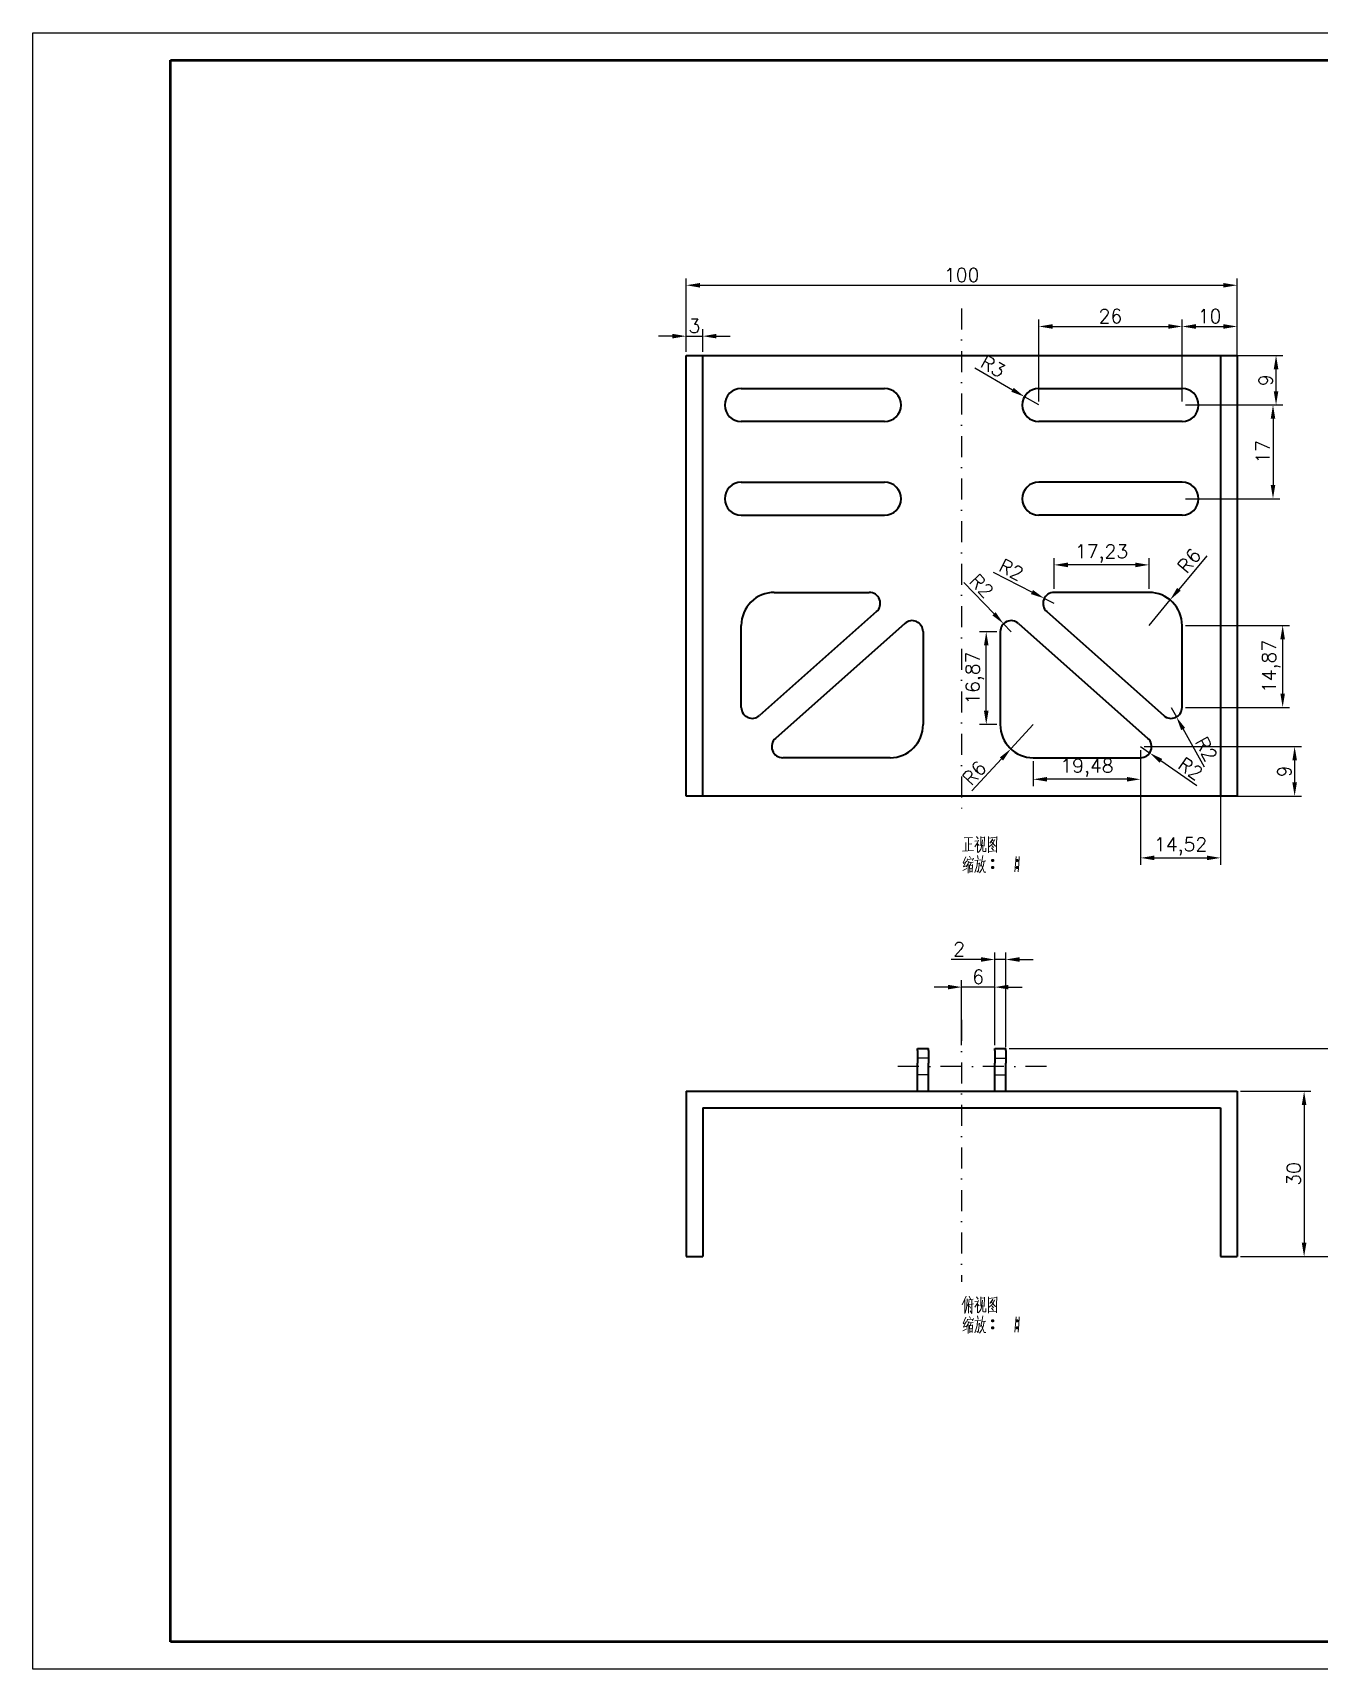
# Model space of a CAD drawing. Header units: millimetres. Extents: x 1605 to 2025, y 934 to 1231.
# Drawn here: x 1605.2 to 1838.7, y 934.1 to 1231.1 of the extents above; entities that cross this region are included whole.
import ezdxf

# ---------------------------------------------------------------- set-up
doc = ezdxf.new("R2010")
doc.units = ezdxf.units.MM
doc.header["$LTSCALE"] = 0.3
doc.linetypes.add('DASHDOT', pattern=[25.4, 12.7, -6.35, 0, -6.35])
doc.linetypes.add('DASHED', pattern=[19.05, 12.7, -6.35])
for name, color, linetype, lineweight in [('尺寸线', 3, 'Continuous', 25), ('粗实线', 7, 'Continuous', 50), ('细点画线', 1, 'DASHDOT', 25), ('虚线', 2, 'DASHED', 25)]:
    doc.layers.add(name, color=color, linetype=linetype, lineweight=lineweight)
doc.styles.get("Standard").update_dxf_attribs({"font": 'txt', "bigfont": 'gbcbig.shx'})
doc.dimstyles.new('ISO-25', dxfattribs={"dimtxt": 2.5, "dimasz": 2.5, "dimexe": 1.25, "dimexo": 0.625, "dimtad": 1, "dimtxsty": 'Standard', "dimcen": 2.5, "dimadec": 0, "dimazin": 0, "dimtfac": 1, "dimtmove": 0, "dimatfit": 3, "dimfxl": 1, "dimarcsym": 0})

# ---------------------------------------------------------------- blocks, each defined once
blk = doc.blocks.new('*D35')
at = {"layer": 'Defpoints', "color": 0, "transparency": 16777216}
for p in [(1823.79, 1185.23), (1723.79, 1172.5), (1823.79, 1172.5)]:
    blk.add_point(p, dxfattribs=at)
at = {"layer": '尺寸线', "color": 0, "lineweight": -2, "transparency": 16777216}
for p, q in [((1723.79, 1173.12), (1723.79, 1186.48)), ((1726.29, 1185.23), (1821.29, 1185.23)), ((1823.79, 1173.12), (1823.79, 1186.48))]:
    blk.add_line(p, q, dxfattribs=at)
at = {"layer": '尺寸线', "color": 0, "transparency": 16777216}
for points in [[(1726.29, 1185.64), (1726.29, 1184.81), (1723.79, 1185.23)], [(1821.29, 1185.64), (1821.29, 1184.81), (1823.79, 1185.23)]]:
    blk.add_solid(points, dxfattribs=at)
at = {"layer": '尺寸线', "color": 0, "transparency": 16777216, "insert": (1773.79, 1187.1), "char_height": 2.5, "attachment_point": 5}
blk.add_mtext('100', dxfattribs=at)
blk = doc.blocks.new('*D36')
at = {"layer": 'Defpoints', "color": 0, "transparency": 16777216}
for p in [(1726.79, 1175.99), (1723.79, 1172.5), (1726.79, 1172.5)]:
    blk.add_point(p, dxfattribs=at)
at = {"layer": '尺寸线', "color": 0, "lineweight": -2, "transparency": 16777216}
for p, q in [((1723.79, 1173.12), (1723.79, 1177.24)), ((1726.79, 1173.12), (1726.79, 1177.24)), ((1721.29, 1175.99), (1718.79, 1175.99)), ((1723.79, 1175.99), (1726.79, 1175.99)), ((1729.29, 1175.99), (1731.79, 1175.99))]:
    blk.add_line(p, q, dxfattribs=at)
at = {"layer": '尺寸线', "color": 0, "transparency": 16777216}
for points in [[(1721.29, 1176.41), (1721.29, 1175.58), (1723.79, 1175.99)], [(1729.29, 1176.41), (1729.29, 1175.58), (1726.79, 1175.99)]]:
    blk.add_solid(points, dxfattribs=at)
at = {"layer": '尺寸线', "color": 0, "transparency": 16777216, "insert": (1725.29, 1177.87), "char_height": 2.5, "attachment_point": 5}
blk.add_mtext('3', dxfattribs=at)
blk = doc.blocks.new('*D37')
at = {"layer": 'Defpoints', "color": 0, "transparency": 16777216}
for p in [(1781.79, 1046.72), (1823.79, 1008.95), (1852.42, 1008.95)]:
    blk.add_point(p, dxfattribs=at)
at = {"layer": '尺寸线', "color": 0, "lineweight": -2, "transparency": 16777216}
for p, q in [((1782.41, 1046.72), (1853.67, 1046.72)), ((1852.42, 1044.22), (1852.42, 1011.45)), ((1824.41, 1008.95), (1853.67, 1008.95))]:
    blk.add_line(p, q, dxfattribs=at)
at = {"layer": '尺寸线', "color": 0, "transparency": 16777216}
for points in [[(1852.01, 1044.22), (1852.84, 1044.22), (1852.42, 1046.72)], [(1852.01, 1011.45), (1852.84, 1011.45), (1852.42, 1008.95)]]:
    blk.add_solid(points, dxfattribs=at)
at = {"layer": '尺寸线', "color": 0, "transparency": 16777216, "insert": (1850.34, 1027.84), "char_height": 2.5, "attachment_point": 5, "rotation": 90}
blk.add_mtext('37,77', dxfattribs=at)
blk = doc.blocks.new('*D38')
at = {"layer": 'Defpoints', "color": 0, "transparency": 16777216}
for p in [(1823.79, 1038.95), (1823.79, 1008.95), (1835.94, 1008.95)]:
    blk.add_point(p, dxfattribs=at)
at = {"layer": '尺寸线', "color": 0, "lineweight": -2, "transparency": 16777216}
for p, q in [((1824.41, 1038.95), (1837.19, 1038.95)), ((1835.94, 1036.45), (1835.94, 1011.45)), ((1824.41, 1008.95), (1837.19, 1008.95))]:
    blk.add_line(p, q, dxfattribs=at)
at = {"layer": '尺寸线', "color": 0, "transparency": 16777216}
for points in [[(1835.52, 1036.45), (1836.36, 1036.45), (1835.94, 1038.95)], [(1835.52, 1011.45), (1836.36, 1011.45), (1835.94, 1008.95)]]:
    blk.add_solid(points, dxfattribs=at)
at = {"layer": '尺寸线', "color": 0, "transparency": 16777216, "insert": (1834.06, 1023.95), "char_height": 2.5, "attachment_point": 5, "rotation": 90}
blk.add_mtext('30', dxfattribs=at)
blk = doc.blocks.new('*D39')
at = {"layer": 'Defpoints', "color": 0, "transparency": 16777216}
for p in [(1813.79, 1172.5), (1830.85, 1172.5), (1813.79, 1163.5)]:
    blk.add_point(p, dxfattribs=at)
at = {"layer": '尺寸线', "color": 0, "lineweight": -2, "transparency": 16777216}
for p, q in [((1814.41, 1172.5), (1832.1, 1172.5)), ((1830.85, 1166), (1830.85, 1170)), ((1814.41, 1163.5), (1832.1, 1163.5))]:
    blk.add_line(p, q, dxfattribs=at)
at = {"layer": '尺寸线', "color": 0, "transparency": 16777216}
for points in [[(1830.43, 1170), (1831.27, 1170), (1830.85, 1172.5)], [(1830.43, 1166), (1831.27, 1166), (1830.85, 1163.5)]]:
    blk.add_solid(points, dxfattribs=at)
at = {"layer": '尺寸线', "color": 0, "transparency": 16777216, "insert": (1828.97, 1168), "char_height": 2.5, "attachment_point": 5, "rotation": 90}
blk.add_mtext('9', dxfattribs=at)
blk = doc.blocks.new('*D40')
at = {"layer": 'Defpoints', "color": 0, "transparency": 16777216}
for p in [(1823.79, 1177.75), (1813.79, 1163.5), (1823.79, 1163.5)]:
    blk.add_point(p, dxfattribs=at)
at = {"layer": '尺寸线', "color": 0, "lineweight": -2, "transparency": 16777216}
for p, q in [((1813.79, 1164.12), (1813.79, 1179)), ((1816.29, 1177.75), (1821.29, 1177.75)), ((1823.79, 1164.12), (1823.79, 1179))]:
    blk.add_line(p, q, dxfattribs=at)
at = {"layer": '尺寸线', "color": 0, "transparency": 16777216}
for points in [[(1816.29, 1178.17), (1816.29, 1177.33), (1813.79, 1177.75)], [(1821.29, 1178.17), (1821.29, 1177.33), (1823.79, 1177.75)]]:
    blk.add_solid(points, dxfattribs=at)
at = {"layer": '尺寸线', "color": 0, "transparency": 16777216, "insert": (1818.79, 1179.62), "char_height": 2.5, "attachment_point": 5}
blk.add_mtext('10', dxfattribs=at)
blk = doc.blocks.new('*D41')
at = {"layer": 'Defpoints', "color": 0, "transparency": 16777216}
for p in [(1813.79, 1177.75), (1787.79, 1163.5), (1813.79, 1163.5)]:
    blk.add_point(p, dxfattribs=at)
at = {"layer": '尺寸线', "color": 0, "lineweight": -2, "transparency": 16777216}
for p, q in [((1787.79, 1164.12), (1787.79, 1179)), ((1790.29, 1177.75), (1811.29, 1177.75)), ((1813.79, 1164.12), (1813.79, 1179))]:
    blk.add_line(p, q, dxfattribs=at)
at = {"layer": '尺寸线', "color": 0, "transparency": 16777216}
for points in [[(1790.29, 1178.17), (1790.29, 1177.33), (1787.79, 1177.75)], [(1811.29, 1178.17), (1811.29, 1177.33), (1813.79, 1177.75)]]:
    blk.add_solid(points, dxfattribs=at)
at = {"layer": '尺寸线', "color": 0, "transparency": 16777216, "insert": (1800.79, 1179.62), "char_height": 2.5, "attachment_point": 5}
blk.add_mtext('26', dxfattribs=at)
blk = doc.blocks.new('*D42')
at = {"layer": 'Defpoints', "color": 0, "transparency": 16777216}
for p in [(1813.79, 1163.5), (1813.79, 1146.5), (1830.3, 1146.5)]:
    blk.add_point(p, dxfattribs=at)
at = {"layer": '尺寸线', "color": 0, "lineweight": -2, "transparency": 16777216}
for p, q in [((1814.41, 1163.5), (1831.55, 1163.5)), ((1830.3, 1161), (1830.3, 1149)), ((1814.41, 1146.5), (1831.55, 1146.5))]:
    blk.add_line(p, q, dxfattribs=at)
at = {"layer": '尺寸线', "color": 0, "transparency": 16777216}
for points in [[(1829.88, 1161), (1830.71, 1161), (1830.3, 1163.5)], [(1829.88, 1149), (1830.71, 1149), (1830.3, 1146.5)]]:
    blk.add_solid(points, dxfattribs=at)
at = {"layer": '尺寸线', "color": 0, "transparency": 16777216, "insert": (1828.42, 1155), "char_height": 2.5, "attachment_point": 5, "rotation": 90}
blk.add_mtext('17', dxfattribs=at)
blk = doc.blocks.new('*D43')
at = {"layer": 'Defpoints', "color": 0, "transparency": 16777216}
for p in [(1785.19, 1165), (1787.79, 1163.5)]:
    blk.add_point(p, dxfattribs=at)
at = {"layer": '尺寸线', "color": 0, "lineweight": -2, "transparency": 16777216}
for p, q in [((1776.18, 1170.22), (1783.03, 1166.25)), ((1787.79, 1163.5), (1785.19, 1165))]:
    blk.add_line(p, q, dxfattribs=at)
at = {"layer": '尺寸线', "color": 0, "transparency": 16777216}
blk.add_solid([(1783.24, 1166.61), (1782.82, 1165.89), (1785.19, 1165)], dxfattribs=at)
at = {"layer": '尺寸线', "color": 0, "transparency": 16777216, "insert": (1779.46, 1170.49), "char_height": 2.5, "attachment_point": 5, "rotation": 329.9166}
blk.add_mtext('R3', dxfattribs=at)
blk = doc.blocks.new('*D44')
at = {"layer": 'Defpoints', "color": 0, "transparency": 16777216}
for p in [(1788.78, 1128.41), (1790.56, 1127.5)]:
    blk.add_point(p, dxfattribs=at)
at = {"layer": '尺寸线', "color": 0, "lineweight": -2, "transparency": 16777216}
for p, q in [((1779.52, 1133.17), (1786.56, 1129.55)), ((1790.56, 1127.5), (1788.78, 1128.41))]:
    blk.add_line(p, q, dxfattribs=at)
at = {"layer": '尺寸线', "color": 0, "transparency": 16777216}
blk.add_solid([(1786.75, 1129.92), (1786.37, 1129.18), (1788.78, 1128.41)], dxfattribs=at)
at = {"layer": '尺寸线', "color": 0, "transparency": 16777216, "insert": (1782.79, 1133.6), "char_height": 2.5, "attachment_point": 5, "rotation": 332.7949}
blk.add_mtext('R2', dxfattribs=at)
blk = doc.blocks.new('*D45')
at = {"layer": 'Defpoints', "color": 0, "transparency": 16777216}
for p in [(1811.79, 1108.63), (1812.76, 1106.88)]:
    blk.add_point(p, dxfattribs=at)
at = {"layer": '尺寸线', "color": 0, "lineweight": -2, "transparency": 16777216}
for p, q in [((1811.79, 1108.63), (1812.76, 1106.88)), ((1817.84, 1097.78), (1813.98, 1104.7))]:
    blk.add_line(p, q, dxfattribs=at)
at = {"layer": '尺寸线', "color": 0, "transparency": 16777216}
blk.add_solid([(1814.34, 1104.9), (1813.62, 1104.49), (1812.76, 1106.88)], dxfattribs=at)
at = {"layer": '尺寸线', "color": 0, "transparency": 16777216, "insert": (1818.16, 1101.06), "char_height": 2.5, "attachment_point": 5, "rotation": 299.1475}
blk.add_mtext('R2', dxfattribs=at)
blk = doc.blocks.new('*D46')
at = {"layer": 'Defpoints', "color": 0, "transparency": 16777216}
for p in [(1806.27, 1101.5), (1807.91, 1100.35)]:
    blk.add_point(p, dxfattribs=at)
at = {"layer": '尺寸线', "color": 0, "lineweight": -2, "transparency": 16777216}
for p, q in [((1806.27, 1101.5), (1807.91, 1100.35)), ((1816.46, 1094.41), (1809.96, 1098.93))]:
    blk.add_line(p, q, dxfattribs=at)
at = {"layer": '尺寸线', "color": 0, "transparency": 16777216}
blk.add_solid([(1810.2, 1099.27), (1809.72, 1098.58), (1807.91, 1100.35)], dxfattribs=at)
at = {"layer": '尺寸线', "color": 0, "transparency": 16777216, "insert": (1815.31, 1097.49), "char_height": 2.5, "attachment_point": 5, "rotation": 325.1759}
blk.add_mtext('R2', dxfattribs=at)
blk = doc.blocks.new('*D47')
at = {"layer": 'Defpoints', "color": 0, "transparency": 16777216}
for p in [(1786.79, 1105.5), (1782.71, 1101.09)]:
    blk.add_point(p, dxfattribs=at)
at = {"layer": '尺寸线', "color": 0, "lineweight": -2, "transparency": 16777216}
for p, q in [((1786.79, 1105.5), (1782.71, 1101.09)), ((1775.63, 1093.45), (1781.01, 1099.26))]:
    blk.add_line(p, q, dxfattribs=at)
at = {"layer": '尺寸线', "color": 0, "transparency": 16777216}
blk.add_solid([(1780.71, 1099.54), (1781.32, 1098.98), (1782.71, 1101.09)], dxfattribs=at)
at = {"layer": '尺寸线', "color": 0, "transparency": 16777216, "insert": (1776.1, 1096.71), "char_height": 2.5, "attachment_point": 5, "rotation": 47.1959}
blk.add_mtext('R6', dxfattribs=at)
blk = doc.blocks.new('*D58')
at = {"layer": 'Defpoints', "color": 0, "transparency": 16777216}
for p in [(1806.27, 1101.5), (1820.79, 1101.5), (1820.79, 1081.31)]:
    blk.add_point(p, dxfattribs=at)
at = {"layer": '尺寸线', "color": 0, "lineweight": -2, "transparency": 16777216}
for p, q in [((1806.27, 1100.87), (1806.27, 1080.06)), ((1820.79, 1100.87), (1820.79, 1080.06)), ((1808.77, 1081.31), (1818.29, 1081.31))]:
    blk.add_line(p, q, dxfattribs=at)
at = {"layer": '尺寸线', "color": 0, "transparency": 16777216}
for points in [[(1808.77, 1081.73), (1808.77, 1080.89), (1806.27, 1081.31)], [(1818.29, 1081.73), (1818.29, 1080.89), (1820.79, 1081.31)]]:
    blk.add_solid(points, dxfattribs=at)
at = {"layer": '尺寸线', "color": 0, "transparency": 16777216, "insert": (1813.53, 1083.39), "char_height": 2.5, "attachment_point": 5}
blk.add_mtext('14,52', dxfattribs=at)
blk = doc.blocks.new('*D59')
at = {"layer": 'Defpoints', "color": 0, "transparency": 16777216}
for p in [(1806.27, 1101.5), (1806.27, 1092.5), (1834.22, 1092.5)]:
    blk.add_point(p, dxfattribs=at)
at = {"layer": '尺寸线', "color": 0, "lineweight": -2, "transparency": 16777216}
for p, q in [((1806.89, 1101.5), (1835.47, 1101.5)), ((1834.22, 1099), (1834.22, 1095)), ((1806.89, 1092.5), (1835.47, 1092.5))]:
    blk.add_line(p, q, dxfattribs=at)
at = {"layer": '尺寸线', "color": 0, "transparency": 16777216}
for points in [[(1833.81, 1099), (1834.64, 1099), (1834.22, 1101.5)], [(1833.81, 1095), (1834.64, 1095), (1834.22, 1092.5)]]:
    blk.add_solid(points, dxfattribs=at)
at = {"layer": '尺寸线', "color": 0, "transparency": 16777216, "insert": (1832.35, 1097), "char_height": 2.5, "attachment_point": 5, "rotation": 90}
blk.add_mtext('9', dxfattribs=at)
blk = doc.blocks.new('*D60')
at = {"layer": 'Defpoints', "color": 0, "transparency": 16777216}
for p in [(1773.79, 1057.86), (1773.79, 1046.72), (1779.79, 1046.72)]:
    blk.add_point(p, dxfattribs=at)
at = {"layer": '尺寸线', "color": 0, "lineweight": -2, "transparency": 16777216}
for p, q in [((1771.29, 1057.86), (1768.79, 1057.86)), ((1773.79, 1047.35), (1773.79, 1059.11)), ((1779.79, 1057.86), (1773.79, 1057.86)), ((1779.79, 1047.35), (1779.79, 1059.11)), ((1782.29, 1057.86), (1784.79, 1057.86))]:
    blk.add_line(p, q, dxfattribs=at)
at = {"layer": '尺寸线', "color": 0, "transparency": 16777216}
for points in [[(1771.29, 1058.27), (1771.29, 1057.44), (1773.79, 1057.86)], [(1782.29, 1058.27), (1782.29, 1057.44), (1779.79, 1057.86)]]:
    blk.add_solid(points, dxfattribs=at)
at = {"layer": '尺寸线', "color": 0, "transparency": 16777216, "insert": (1776.79, 1059.73), "char_height": 2.5, "attachment_point": 5}
blk.add_mtext('6', dxfattribs=at)
blk = doc.blocks.new('*D61')
at = {"layer": 'Defpoints', "color": 0, "transparency": 16777216}
for p in [(1779.79, 1062.87), (1779.79, 1046.72), (1781.79, 1046.34)]:
    blk.add_point(p, dxfattribs=at)
at = {"layer": '尺寸线', "color": 0, "lineweight": -2, "transparency": 16777216}
for p, q in [((1779.79, 1047.35), (1779.79, 1064.12)), ((1781.79, 1046.96), (1781.79, 1064.12)), ((1777.29, 1062.87), (1771.87, 1062.87)), ((1781.79, 1062.87), (1779.79, 1062.87)), ((1784.29, 1062.87), (1786.79, 1062.87))]:
    blk.add_line(p, q, dxfattribs=at)
at = {"layer": '尺寸线', "color": 0, "transparency": 16777216}
for points in [[(1777.29, 1063.29), (1777.29, 1062.45), (1779.79, 1062.87)], [(1784.29, 1063.29), (1784.29, 1062.45), (1781.79, 1062.87)]]:
    blk.add_solid(points, dxfattribs=at)
at = {"layer": '尺寸线', "color": 0, "transparency": 16777216, "insert": (1773.33, 1064.75), "char_height": 2.5, "attachment_point": 5}
blk.add_mtext('2', dxfattribs=at)
blk = doc.blocks.new('*D67')
at = {"layer": 'Defpoints', "color": 0, "transparency": 16777216}
for p in [(1786.79, 1099.5), (1806.27, 1099.5), (1786.79, 1095.57)]:
    blk.add_point(p, dxfattribs=at)
at = {"layer": '尺寸线', "color": 0, "lineweight": -2, "transparency": 16777216}
for p, q in [((1786.79, 1098.87), (1786.79, 1094.32)), ((1806.27, 1098.87), (1806.27, 1094.32)), ((1803.77, 1095.57), (1789.29, 1095.57))]:
    blk.add_line(p, q, dxfattribs=at)
at = {"layer": '尺寸线', "color": 0, "transparency": 16777216}
for points in [[(1789.29, 1095.99), (1789.29, 1095.16), (1786.79, 1095.57)], [(1803.77, 1095.99), (1803.77, 1095.16), (1806.27, 1095.57)]]:
    blk.add_solid(points, dxfattribs=at)
at = {"layer": '尺寸线', "color": 0, "transparency": 16777216, "insert": (1796.53, 1097.66), "char_height": 2.5, "attachment_point": 5}
blk.add_mtext('19,48', dxfattribs=at)
blk = doc.blocks.new('*D68')
at = {"layer": 'Defpoints', "color": 0, "transparency": 16777216}
for p in [(1778.25, 1122.36), (1780.79, 1122.36), (1780.79, 1105.5)]:
    blk.add_point(p, dxfattribs=at)
at = {"layer": '尺寸线', "color": 0, "lineweight": -2, "transparency": 16777216}
for p, q in [((1780.16, 1122.36), (1777, 1122.36)), ((1778.25, 1108), (1778.25, 1119.86)), ((1780.16, 1105.5), (1777, 1105.5))]:
    blk.add_line(p, q, dxfattribs=at)
at = {"layer": '尺寸线', "color": 0, "transparency": 16777216}
for points in [[(1777.84, 1119.86), (1778.67, 1119.86), (1778.25, 1122.36)], [(1777.84, 1108), (1778.67, 1108), (1778.25, 1105.5)]]:
    blk.add_solid(points, dxfattribs=at)
at = {"layer": '尺寸线', "color": 0, "transparency": 16777216, "insert": (1776.17, 1113.93), "char_height": 2.5, "attachment_point": 5, "rotation": 90}
blk.add_mtext('16,87', dxfattribs=at)
blk = doc.blocks.new('*D69')
at = {"layer": 'Defpoints', "color": 0, "transparency": 16777216}
for p in [(1781.4, 1123.8), (1782.79, 1122.36)]:
    blk.add_point(p, dxfattribs=at)
at = {"layer": '尺寸线', "color": 0, "lineweight": -2, "transparency": 16777216}
for p, q in [((1774.17, 1131.3), (1779.66, 1125.6)), ((1782.79, 1122.36), (1781.4, 1123.8))]:
    blk.add_line(p, q, dxfattribs=at)
at = {"layer": '尺寸线', "color": 0, "transparency": 16777216}
blk.add_solid([(1779.96, 1125.89), (1779.37, 1125.31), (1781.4, 1123.8)], dxfattribs=at)
at = {"layer": '尺寸线', "color": 0, "transparency": 16777216, "insert": (1777.4, 1130.65), "char_height": 2.5, "attachment_point": 5, "rotation": 313.9705}
blk.add_mtext('R2', dxfattribs=at)
blk = doc.blocks.new('*D70')
at = {"layer": 'Defpoints', "color": 0, "transparency": 16777216}
for p in [(1811.61, 1128.12), (1807.79, 1123.5)]:
    blk.add_point(p, dxfattribs=at)
at = {"layer": '尺寸线', "color": 0, "lineweight": -2, "transparency": 16777216}
for p, q in [((1818.26, 1136.14), (1813.21, 1130.04)), ((1807.79, 1123.5), (1811.61, 1128.12))]:
    blk.add_line(p, q, dxfattribs=at)
at = {"layer": '尺寸线', "color": 0, "transparency": 16777216}
blk.add_solid([(1812.89, 1130.31), (1813.53, 1129.78), (1811.61, 1128.12)], dxfattribs=at)
at = {"layer": '尺寸线', "color": 0, "transparency": 16777216, "insert": (1815.09, 1135.25), "char_height": 2.5, "attachment_point": 5, "rotation": 50.3863}
blk.add_mtext('R6', dxfattribs=at)
blk = doc.blocks.new('*D71')
at = {"layer": 'Defpoints', "color": 0, "transparency": 16777216}
for p in [(1813.79, 1123.5), (1832.05, 1123.5), (1813.79, 1108.63)]:
    blk.add_point(p, dxfattribs=at)
at = {"layer": '尺寸线', "color": 0, "lineweight": -2, "transparency": 16777216}
for p, q in [((1814.41, 1123.5), (1833.3, 1123.5)), ((1832.05, 1111.13), (1832.05, 1121)), ((1814.41, 1108.63), (1833.3, 1108.63))]:
    blk.add_line(p, q, dxfattribs=at)
at = {"layer": '尺寸线', "color": 0, "transparency": 16777216}
for points in [[(1831.63, 1121), (1832.46, 1121), (1832.05, 1123.5)], [(1831.63, 1111.13), (1832.46, 1111.13), (1832.05, 1108.63)]]:
    blk.add_solid(points, dxfattribs=at)
at = {"layer": '尺寸线', "color": 0, "transparency": 16777216, "insert": (1829.96, 1116.06), "char_height": 2.5, "attachment_point": 5, "rotation": 90}
blk.add_mtext('14,87', dxfattribs=at)
blk = doc.blocks.new('*D72')
at = {"layer": 'Defpoints', "color": 0, "transparency": 16777216}
for p in [(1790.56, 1134.48), (1790.56, 1129.5), (1807.79, 1129.5)]:
    blk.add_point(p, dxfattribs=at)
at = {"layer": '尺寸线', "color": 0, "lineweight": -2, "transparency": 16777216}
for p, q in [((1790.56, 1130.12), (1790.56, 1135.73)), ((1807.79, 1130.12), (1807.79, 1135.73)), ((1805.29, 1134.48), (1793.06, 1134.48))]:
    blk.add_line(p, q, dxfattribs=at)
at = {"layer": '尺寸线', "color": 0, "transparency": 16777216}
for points in [[(1793.06, 1134.9), (1793.06, 1134.06), (1790.56, 1134.48)], [(1805.29, 1134.9), (1805.29, 1134.06), (1807.79, 1134.48)]]:
    blk.add_solid(points, dxfattribs=at)
at = {"layer": '尺寸线', "color": 0, "transparency": 16777216, "insert": (1799.18, 1136.56), "char_height": 2.5, "attachment_point": 5}
blk.add_mtext('17,23', dxfattribs=at)

msp = doc.modelspace()

# ---------------------------------------------------------------- linework, layer by layer
for p, q in [((1605.196, 1231.059), (2025.196, 1231.059)), ((1605.196, 934.059), (1605.196, 1231.059)), ((2025.196, 934.059), (1605.196, 934.059))]:
    msp.add_line(p, q)
at = {"color": 7, "lineweight": 35}
for p, q in [((1723.789, 1092.496), (1723.789, 1172.496)), ((1723.789, 1172.496), (1726.789, 1172.496)), ((1726.789, 1092.496), (1726.789, 1172.496)), ((1726.789, 1172.496), (1820.789, 1172.496)), ((1820.789, 1172.496), (1820.789, 1092.496)), ((1820.789, 1172.496), (1823.789, 1172.496)), ((1823.789, 1172.496), (1823.789, 1092.496)), ((1733.789, 1166.496), (1759.789, 1166.496)), ((1787.789, 1166.496), (1813.789, 1166.496)), ((1759.789, 1160.496), (1733.789, 1160.496)), ((1813.789, 1160.496), (1787.789, 1160.496)), ((1733.789, 1149.496), (1759.789, 1149.496)), ((1813.789, 1149.496), (1787.789, 1149.496)), ((1733.789, 1143.496), (1759.789, 1143.496)), ((1813.789, 1143.496), (1787.789, 1143.496)), ((1739.789, 1129.496), (1757.016, 1129.496)), ((1807.789, 1129.496), (1790.562, 1129.496)), ((1758.345, 1126.001), (1737.118, 1107.133)), ((1789.234, 1126.001), (1810.461, 1107.133)), ((1733.789, 1108.628), (1733.789, 1123.496)), ((1763.461, 1123.859), (1739.984, 1102.991)), ((1784.118, 1123.859), (1807.594, 1102.991)), ((1813.789, 1108.628), (1813.789, 1123.496)), ((1766.789, 1122.364), (1766.789, 1105.496)), ((1780.789, 1122.364), (1780.789, 1105.496)), ((1760.789, 1099.496), (1741.313, 1099.496)), ((1786.789, 1099.496), (1806.266, 1099.496)), ((1726.789, 1092.496), (1723.789, 1092.496)), ((1820.789, 1092.496), (1726.789, 1092.496)), ((1823.789, 1092.496), (1820.789, 1092.496)), ((1765.789, 1046.336), (1765.789, 1046.723)), ((1765.789, 1046.723), (1767.789, 1046.723)), ((1765.789, 1046.336), (1765.789, 1044.053)), ((1767.789, 1046.336), (1767.789, 1046.723)), ((1767.789, 1046.336), (1767.789, 1044.053)), ((1779.789, 1046.336), (1779.789, 1046.723)), ((1779.789, 1046.723), (1781.789, 1046.723)), ((1779.789, 1046.336), (1779.789, 1044.053)), ((1781.789, 1046.336), (1781.789, 1046.723)), ((1781.789, 1046.336), (1781.789, 1044.053)), ((1765.789, 1042.44), (1765.789, 1044.053)), ((1767.789, 1042.44), (1767.789, 1044.053)), ((1779.789, 1042.44), (1779.789, 1044.053)), ((1781.789, 1042.44), (1781.789, 1044.053)), ((1765.789, 1038.954), (1765.789, 1042.44)), ((1767.789, 1038.954), (1767.789, 1042.44)), ((1779.789, 1038.954), (1779.789, 1042.44)), ((1781.789, 1038.954), (1781.789, 1042.44)), ((1723.789, 1038.954), (1723.789, 1008.954)), ((1723.789, 1038.954), (1823.789, 1038.954)), ((1823.789, 1038.954), (1823.789, 1008.954)), ((1726.789, 1035.954), (1726.789, 1008.954)), ((1726.789, 1035.954), (1820.789, 1035.954)), ((1820.789, 1035.954), (1820.789, 1008.954)), ((1723.789, 1008.954), (1726.789, 1008.954)), ((1820.789, 1008.954), (1823.789, 1008.954))]:
    msp.add_line(p, q, dxfattribs=at)
at = {"color": 7, "lineweight": 13}
for points in [[(1774.244, 1084.936), (1775.749, 1085.006)], [(1774.524, 1084.131), (1774.524, 1082.556)], [(1775.014, 1084.936), (1775.014, 1083.781), (1775.014, 1082.591)], [(1776.834, 1084.551), (1776.659, 1084.061), (1776.169, 1083.326)], [(1776.204, 1084.341), (1776.764, 1084.411)], [(1776.484, 1085.216), (1776.764, 1084.796)], [(1776.659, 1084.061), (1776.659, 1082.276)], [(1777.254, 1085.181), (1777.254, 1083.501)], [(1777.919, 1085.006), (1777.254, 1084.936)], [(1777.569, 1084.586), (1777.464, 1083.536)], [(1777.849, 1083.431), (1777.919, 1085.111)], [(1778.689, 1085.216), (1778.689, 1083.746), (1778.689, 1082.241)], [(1778.689, 1085.181), (1778.689, 1083.781), (1778.689, 1082.381)], [(1780.159, 1085.041), (1778.689, 1084.901)], [(1779.459, 1084.761), (1778.899, 1083.956)], [(1779.214, 1084.201), (1779.914, 1083.466)], [(1779.249, 1084.411), (1779.704, 1084.481)], [(1779.459, 1083.991), (1779.809, 1084.621)], [(1780.124, 1082.416), (1780.124, 1083.781), (1780.159, 1085.181)], [(1773.964, 1082.521), (1775.924, 1082.626)], [(1774.524, 1081.471), (1774.069, 1080.386)], [(1774.839, 1081.156), (1774.734, 1080.596)], [(1774.839, 1081.016), (1775.889, 1081.156)], [(1775.014, 1083.816), (1775.644, 1083.886)], [(1775.224, 1081.646), (1775.399, 1081.261)], [(1775.924, 1081.261), (1775.784, 1080.806)], [(1776.659, 1083.886), (1776.974, 1083.571)], [(1776.694, 1081.716), (1776.799, 1081.156)], [(1776.764, 1082.276), (1777.044, 1082.556)], [(1777.044, 1082.556), (1777.289, 1082.906)], [(1777.464, 1083.536), (1777.289, 1082.906)], [(1777.604, 1081.751), (1777.534, 1081.016)], [(1777.604, 1082.556), (1777.604, 1083.641)], [(1777.744, 1082.451), (1777.604, 1082.556)], [(1778.164, 1082.451), (1777.744, 1082.451)], [(1778.164, 1083.081), (1778.164, 1082.451)], [(1778.689, 1082.486), (1780.054, 1082.591)], [(1778.759, 1083.291), (1779.249, 1083.711)], [(1779.214, 1083.116), (1779.564, 1082.731)], [(1779.249, 1083.711), (1779.459, 1083.991)], [(1779.319, 1083.501), (1779.564, 1083.221)], [(1779.914, 1083.466), (1780.089, 1083.501)], [(1780.124, 1082.311), (1780.124, 1082.416), (1780.054, 1082.591)], [(1783.659, 1081.576), (1783.554, 1080.176), (1783.449, 1078.776)], [(1784.254, 1081.576), (1784.149, 1080.176), (1784.044, 1078.776)], [(1773.999, 1079.021), (1774.699, 1079.406)], [(1774.454, 1080.456), (1774.034, 1080.316)], [(1774.104, 1079.686), (1774.629, 1079.861)], [(1774.594, 1080.701), (1774.139, 1079.686)], [(1774.909, 1080.176), (1774.594, 1079.686)], [(1775.084, 1080.736), (1774.909, 1080.176)], [(1774.944, 1080.246), (1774.944, 1078.531)], [(1775.154, 1080.456), (1775.854, 1080.561)], [(1775.224, 1080.036), (1775.259, 1078.636)], [(1775.224, 1079.931), (1775.749, 1080.001)], [(1775.259, 1079.371), (1775.644, 1079.441)], [(1775.714, 1078.881), (1775.294, 1078.811)], [(1775.469, 1080.491), (1775.399, 1079.931)], [(1775.784, 1080.106), (1775.714, 1078.706)], [(1776.694, 1080.876), (1776.589, 1079.966), (1776.484, 1079.546), (1776.169, 1078.671)], [(1776.204, 1080.806), (1777.254, 1080.946)], [(1777.009, 1080.386), (1776.904, 1079.546), (1776.764, 1078.706), (1776.554, 1078.986)], [(1776.624, 1080.211), (1777.009, 1080.281)], [(1777.394, 1079.126), (1777.009, 1078.601)], [(1777.394, 1080.386), (1777.219, 1079.826)], [(1777.324, 1080.141), (1777.884, 1078.706)], [(1777.534, 1081.016), (1777.394, 1080.386)], [(1777.674, 1079.756), (1777.394, 1079.126)], [(1777.464, 1080.631), (1778.164, 1080.771)], [(1777.884, 1080.701), (1777.674, 1079.756)], [(1777.884, 1078.706), (1778.199, 1078.706)], [(1779.214, 1080.841), (1779.599, 1080.841)], [(1779.214, 1079.581), (1779.599, 1079.581)], [(1779.249, 1080.946), (1779.564, 1080.946)], [(1779.249, 1080.701), (1779.564, 1080.701)], [(1779.249, 1079.686), (1779.564, 1079.686)], [(1779.249, 1079.441), (1779.564, 1079.441)], [(1783.659, 1080.841), (1784.044, 1080.841)], [(1783.659, 1079.581), (1784.044, 1079.581)], [(1783.694, 1080.946), (1784.009, 1080.946)], [(1783.694, 1080.701), (1784.009, 1080.701)], [(1783.694, 1079.686), (1784.009, 1079.686)], [(1783.694, 1079.441), (1784.009, 1079.441)], [(1774.594, 1001.779), (1773.894, 1000.169)], [(1774.349, 1001.114), (1774.349, 999.889), (1774.349, 998.629)], [(1774.769, 1001.289), (1774.734, 999.994)], [(1774.769, 1001.044), (1775.889, 1001.219)], [(1775.154, 1000.939), (1775.049, 1000.414)], [(1775.154, 1001.744), (1775.364, 1001.254)], [(1775.609, 1001.044), (1775.609, 999.854), (1775.609, 998.629)], [(1776.834, 1001.009), (1776.659, 1000.519), (1776.169, 999.784)], [(1776.484, 1001.674), (1776.764, 1001.254)], [(1777.254, 1001.639), (1777.254, 999.959)], [(1777.919, 1001.464), (1777.254, 1001.394)], [(1777.569, 1001.044), (1777.464, 999.994)], [(1777.849, 999.889), (1777.919, 1001.569)], [(1778.689, 1001.674), (1778.689, 1000.204), (1778.689, 998.699)], [(1778.689, 1001.639), (1778.689, 1000.239), (1778.689, 998.839)], [(1780.159, 1001.499), (1778.689, 1001.359)], [(1779.459, 1001.219), (1778.899, 1000.414)], [(1779.249, 1000.869), (1779.704, 1000.939)], [(1779.459, 1000.449), (1779.809, 1001.079)], [(1780.124, 998.874), (1780.124, 1000.239), (1780.159, 1001.639)], [(1774.524, 997.929), (1774.069, 996.844)], [(1774.629, 999.364), (1774.454, 998.734)], [(1774.734, 999.994), (1774.629, 999.364)], [(1775.049, 1000.414), (1774.804, 999.959)], [(1775.049, 1000.414), (1775.049, 998.664)], [(1775.154, 1000.239), (1775.959, 1000.379)], [(1775.224, 999.994), (1775.364, 999.574)], [(1775.224, 998.104), (1775.399, 997.719)], [(1775.609, 998.629), (1775.329, 999.084)], [(1776.204, 1000.799), (1776.764, 1000.869)], [(1776.659, 1000.519), (1776.659, 998.734)], [(1776.659, 1000.344), (1776.974, 1000.029)], [(1776.694, 998.174), (1776.799, 997.614)], [(1776.764, 998.734), (1777.044, 999.014)], [(1777.044, 999.014), (1777.289, 999.364)], [(1777.464, 999.994), (1777.289, 999.364)], [(1777.604, 998.209), (1777.534, 997.474)], [(1777.604, 999.014), (1777.604, 1000.099)], [(1777.744, 998.909), (1777.604, 999.014)], [(1778.164, 998.909), (1777.744, 998.909)], [(1778.164, 999.539), (1778.164, 998.909)], [(1778.689, 998.944), (1780.054, 999.049)], [(1778.759, 999.749), (1779.249, 1000.169)], [(1779.214, 1000.659), (1779.914, 999.924)], [(1779.214, 999.574), (1779.564, 999.189)], [(1779.249, 1000.169), (1779.459, 1000.449)], [(1779.319, 999.959), (1779.564, 999.679)], [(1779.914, 999.924), (1780.089, 999.959)], [(1780.124, 998.769), (1780.124, 998.874), (1780.054, 999.049)], [(1783.659, 998.034), (1783.554, 996.634), (1783.449, 995.234)], [(1784.254, 998.034), (1784.149, 996.634), (1784.044, 995.234)], [(1773.999, 995.479), (1774.699, 995.864)], [(1774.454, 996.914), (1774.034, 996.774)], [(1774.104, 996.144), (1774.629, 996.319)], [(1774.594, 997.159), (1774.139, 996.144)], [(1774.909, 996.634), (1774.594, 996.144)], [(1774.839, 997.614), (1774.734, 997.054)], [(1774.839, 997.474), (1775.889, 997.614)], [(1775.084, 997.194), (1774.909, 996.634)], [(1774.944, 996.704), (1774.944, 994.989)], [(1775.154, 996.914), (1775.854, 997.019)], [(1775.224, 996.494), (1775.259, 995.094)], [(1775.224, 996.389), (1775.749, 996.459)], [(1775.259, 995.829), (1775.644, 995.899)], [(1775.714, 995.339), (1775.294, 995.269)], [(1775.469, 996.949), (1775.399, 996.389)], [(1775.784, 996.564), (1775.714, 995.164)], [(1775.924, 997.719), (1775.784, 997.264)], [(1776.694, 997.334), (1776.589, 996.424), (1776.484, 996.004), (1776.169, 995.129)], [(1776.204, 997.264), (1777.254, 997.404)], [(1777.009, 996.844), (1776.904, 996.004), (1776.764, 995.164), (1776.554, 995.444)], [(1776.624, 996.669), (1777.009, 996.739)], [(1777.394, 995.584), (1777.009, 995.059)], [(1777.394, 996.844), (1777.219, 996.284)], [(1777.324, 996.599), (1777.884, 995.164)], [(1777.534, 997.474), (1777.394, 996.844)], [(1777.674, 996.214), (1777.394, 995.584)], [(1777.464, 997.089), (1778.164, 997.229)], [(1777.884, 997.159), (1777.674, 996.214)], [(1777.884, 995.164), (1778.199, 995.164)], [(1779.214, 997.299), (1779.599, 997.299)], [(1779.214, 996.039), (1779.599, 996.039)], [(1779.249, 997.404), (1779.564, 997.404)], [(1779.249, 997.159), (1779.564, 997.159)], [(1779.249, 996.144), (1779.564, 996.144)], [(1779.249, 995.899), (1779.564, 995.899)], [(1783.659, 997.299), (1784.044, 997.299)], [(1783.659, 996.039), (1784.044, 996.039)], [(1783.694, 997.404), (1784.009, 997.404)], [(1783.694, 997.159), (1784.009, 997.159)], [(1783.694, 996.144), (1784.009, 996.144)], [(1783.694, 995.899), (1784.009, 995.899)]]:
    msp.add_lwpolyline(points, dxfattribs=at)
for points in [[(1779.319, 1080.631), (1779.494, 1080.631), (1779.599, 1080.736), (1779.599, 1080.911), (1779.494, 1081.016), (1779.319, 1081.016), (1779.214, 1080.911), (1779.214, 1080.736)], [(1779.319, 1079.371), (1779.494, 1079.371), (1779.599, 1079.476), (1779.599, 1079.651), (1779.494, 1079.756), (1779.319, 1079.756), (1779.214, 1079.651), (1779.214, 1079.476)], [(1783.764, 1080.631), (1783.939, 1080.631), (1784.044, 1080.736), (1784.044, 1080.911), (1783.939, 1081.016), (1783.764, 1081.016), (1783.659, 1080.911), (1783.659, 1080.736)], [(1783.764, 1079.371), (1783.939, 1079.371), (1784.044, 1079.476), (1784.044, 1079.651), (1783.939, 1079.756), (1783.764, 1079.756), (1783.659, 1079.651), (1783.659, 1079.476)], [(1779.319, 997.089), (1779.494, 997.089), (1779.599, 997.194), (1779.599, 997.369), (1779.494, 997.474), (1779.319, 997.474), (1779.214, 997.369), (1779.214, 997.194)], [(1779.319, 995.829), (1779.494, 995.829), (1779.599, 995.934), (1779.599, 996.109), (1779.494, 996.214), (1779.319, 996.214), (1779.214, 996.109), (1779.214, 995.934)], [(1783.764, 997.089), (1783.939, 997.089), (1784.044, 997.194), (1784.044, 997.369), (1783.939, 997.474), (1783.764, 997.474), (1783.659, 997.369), (1783.659, 997.194)], [(1783.764, 995.829), (1783.939, 995.829), (1784.044, 995.934), (1784.044, 996.109), (1783.939, 996.214), (1783.764, 996.214), (1783.659, 996.109), (1783.659, 995.934)]]:
    msp.add_lwpolyline(points, close=True, dxfattribs=at)
at = {"color": 7, "lineweight": 35}
for centre, radius, start, end in [((1733.789, 1163.496), 3, 90, 270), ((1759.789, 1163.496), 3, 270, 90), ((1787.789, 1163.496), 3, 90, 270), ((1813.789, 1163.496), 3, 270, 90), ((1733.789, 1146.496), 3, 90, 270), ((1759.789, 1146.496), 3, 270, 90), ((1787.789, 1146.496), 3, 90, 270), ((1813.789, 1146.496), 3, 270, 90), ((1739.789, 1123.496), 6, 90, 180.00001), ((1757.016, 1127.496), 2, 311.63354, 90), ((1790.562, 1127.496), 2, 90, 228.36646), ((1807.789, 1123.496), 6, 0, 90), ((1764.789, 1122.364), 2, 0, 131.63354), ((1782.789, 1122.364), 2, 48.36646, 180.00001), ((1735.789, 1108.628), 2, 180.00001, 311.63354), ((1811.789, 1108.628), 2, 228.36646, 0), ((1760.789, 1105.496), 6, 270, 0), ((1786.789, 1105.496), 6, 180.00001, 270), ((1741.313, 1101.496), 2, 131.63354, 270), ((1806.266, 1101.496), 2, 270, 48.36646)]:
    msp.add_arc(centre, radius, start, end, dxfattribs=at)
at = {"layer": '粗实线'}
for p, q in [((1630.196, 1226.059), (2020.196, 1226.059)), ((1630.196, 939.059), (1630.196, 1226.059)), ((2020.196, 939.059), (1630.196, 939.059))]:
    msp.add_line(p, q, dxfattribs=at)
at = {"layer": '细点画线'}
for p, q in [((1773.789, 1181.011), (1773.789, 1088.86)), ((1773.789, 1051.915), (1773.789, 1004.343)), ((1789.177, 1043.454), (1761.384, 1043.454))]:
    msp.add_line(p, q, dxfattribs=at)
at = {"layer": '虚线'}
for p, q in [((1767.789, 1044.954), (1765.789, 1044.954)), ((1779.789, 1044.954), (1781.789, 1044.954)), ((1767.789, 1041.954), (1765.789, 1041.954)), ((1779.789, 1041.954), (1781.789, 1041.954))]:
    msp.add_line(p, q, dxfattribs=at)

# ---------------------------------------------------------------- dimensions: what is measured, and where the dimension line sits
at = {"layer": '尺寸线'}
for base, p1, p2, picture, middle in [((1823.789, 1185.228), (1723.789, 1172.496), (1823.789, 1172.496), '*D35', (1773.789, 1187.103)), ((1726.789, 1175.992), (1723.789, 1172.496), (1726.789, 1172.496), '*D36', (1725.289, 1177.867)), ((1813.789, 1177.748), (1787.789, 1163.496), (1813.789, 1163.496), '*D41', (1800.789, 1179.623)), ((1823.789, 1177.748), (1813.789, 1163.496), (1823.789, 1163.496), '*D40', (1818.789, 1179.623)), ((1786.789, 1095.572), (1806.266, 1099.496), (1786.789, 1099.496), '*D67', (1796.527, 1097.656)), ((1820.789, 1081.31), (1806.266, 1101.496), (1820.789, 1101.496), '*D58', (1813.527, 1083.393)), ((1779.789, 1062.871), (1781.789, 1046.336), (1779.789, 1046.723), '*D61', (1773.331, 1064.746)), ((1773.789, 1057.858), (1779.789, 1046.723), (1773.789, 1046.723), '*D60', (1776.789, 1059.733))]:
    dim = msp.add_linear_dim(base=base, p1=p1, p2=p2, dimstyle='ISO-25', dxfattribs=at)
    dim.commit()
    dim.dimension.update_dxf_attribs({"geometry": picture, "text_midpoint": middle})
for center, mpoint, picture, middle in [((1787.789, 1163.496), (1785.193, 1165), '*D43', (1779.463, 1170.486)), ((1807.789, 1123.496), (1811.615, 1128.118), '*D70', (1815.085, 1135.252)), ((1790.562, 1127.496), (1788.784, 1128.41), '*D44', (1782.785, 1133.602)), ((1782.789, 1122.364), (1781.401, 1123.803), '*D69', (1777.398, 1130.653)), ((1811.789, 1108.628), (1812.763, 1106.881), '*D45', (1818.155, 1101.062)), ((1786.789, 1105.496), (1782.712, 1101.094), '*D47', (1776.099, 1096.712)), ((1806.266, 1101.496), (1807.907, 1100.354), '*D46', (1815.306, 1097.491))]:
    dim = msp.add_radius_dim(center=center, mpoint=mpoint, dimstyle='ISO-25', dxfattribs=at)
    dim.commit()
    dim.dimension.update_dxf_attribs({"geometry": picture, "text_midpoint": middle})
for base, p1, p2, picture, middle in [((1830.848, 1172.496), (1813.789, 1163.496), (1813.789, 1172.496), '*D39', (1828.973, 1167.996)), ((1830.296, 1146.496), (1813.789, 1163.496), (1813.789, 1146.496), '*D42', (1828.421, 1154.996)), ((1832.046, 1123.496), (1813.789, 1108.628), (1813.789, 1123.496), '*D71', (1829.963, 1116.062)), ((1778.254, 1122.364), (1780.789, 1105.496), (1780.789, 1122.364), '*D68', (1776.17, 1113.93)), ((1834.224, 1092.496), (1806.266, 1101.496), (1806.266, 1092.496), '*D59', (1832.349, 1096.996)), ((1852.423, 1008.954), (1781.789, 1046.723), (1823.789, 1008.954), '*D37', (1850.339, 1027.838)), ((1835.94, 1008.954), (1823.789, 1038.954), (1823.789, 1008.954), '*D38', (1834.065, 1023.954))]:
    dim = msp.add_linear_dim(base=base, p1=p1, p2=p2, angle=90, dimstyle='ISO-25', dxfattribs=at)
    dim.commit()
    dim.dimension.update_dxf_attribs({"geometry": picture, "text_midpoint": middle})
dim = msp.add_aligned_dim(p1=(1807.789, 1129.496), p2=(1790.562, 1129.496), distance=-4.983, dimstyle='ISO-25', dxfattribs=at)
dim.commit()
dim.dimension.update_dxf_attribs({"geometry": '*D72', "text_midpoint": (1799.176, 1136.562)})

doc.saveas('drawing.dxf')
